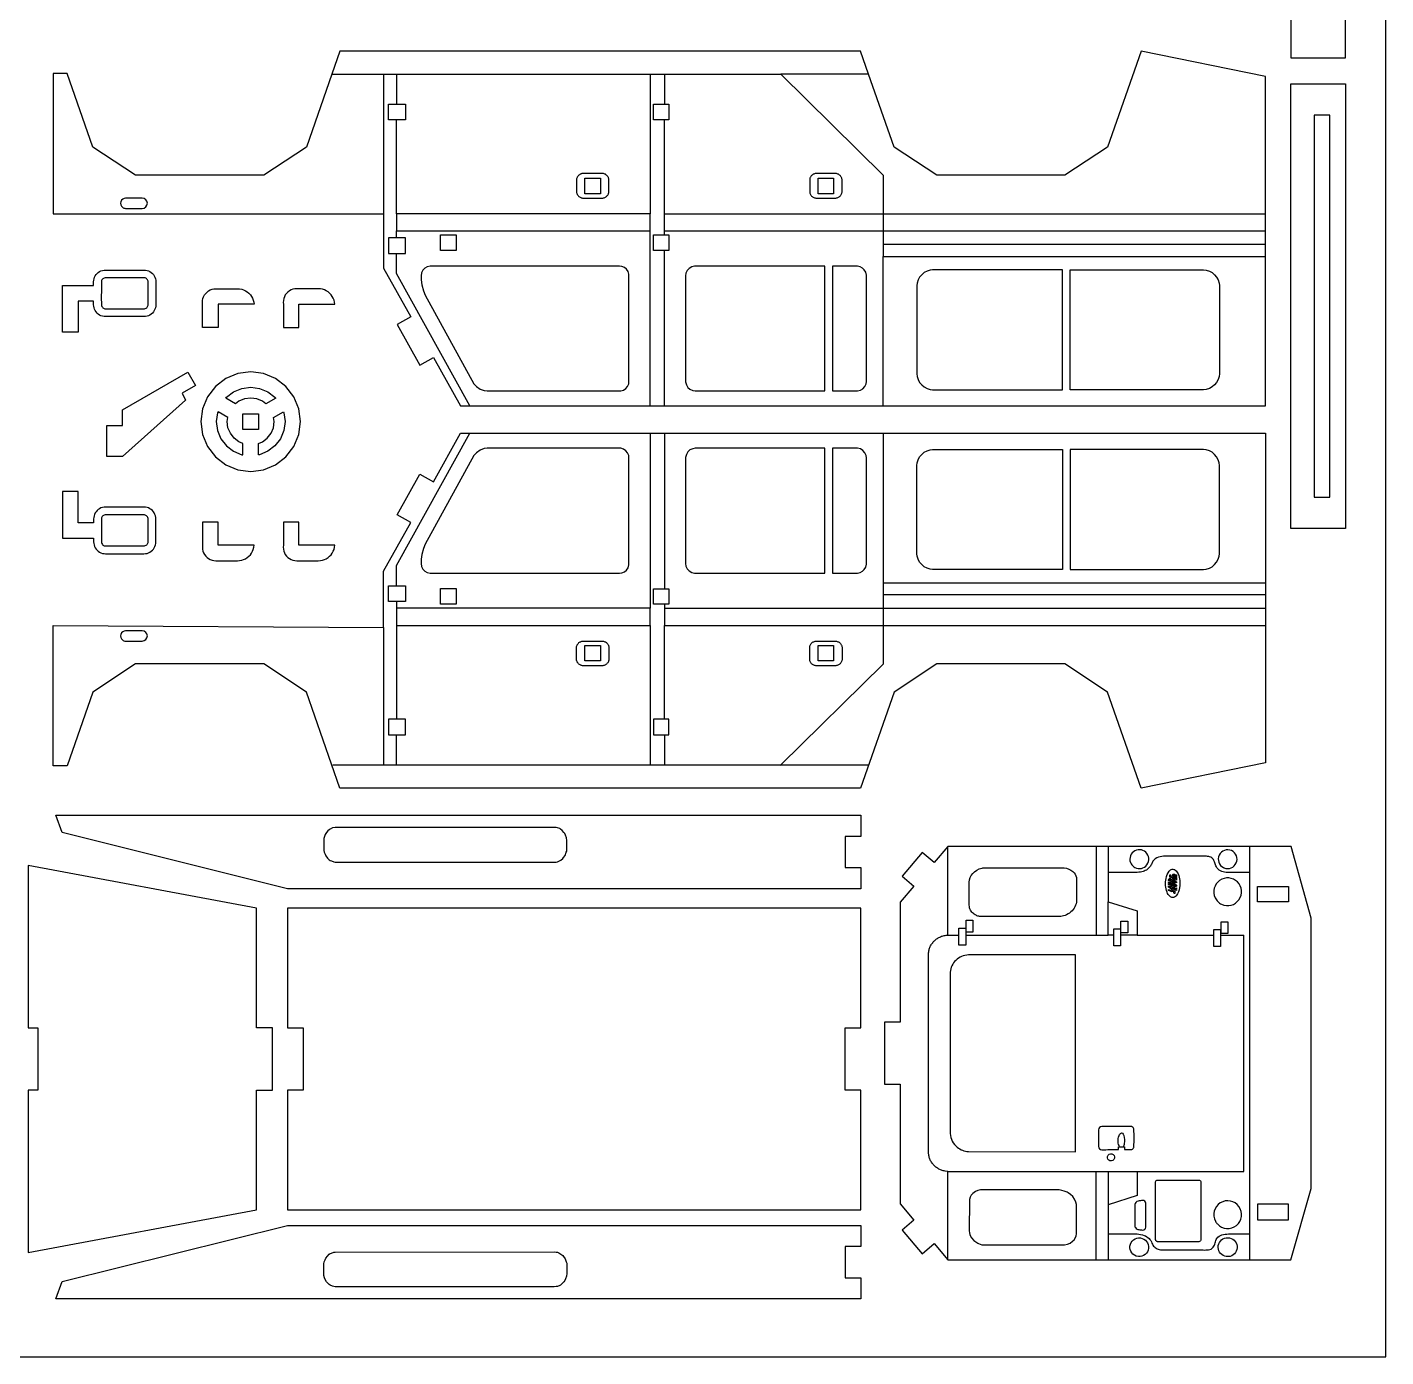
# Model space of a CAD drawing. Extents: x -873 to 930, y -1116 to 819.
# Drawn here: x -120 to 930, y -1116 to -88 of the extents above; entities that cross this region are included whole.
import ezdxf

# ---------------------------------------------------------------- set-up
doc = ezdxf.new("R2010")
doc.units = 0
doc.header["$MEASUREMENT"] = 0
doc.layers.get('0').update_dxf_attribs({"linetype": 'CONTINUOUS'})
doc.layers.add('ENGRAVING', color=1, linetype='CONTINUOUS')

msp = doc.modelspace()

# ---------------------------------------------------------------- linework, layer by layer
for points in [[(-873.1, -1116.3), (929.8, -1116.3), (929.8, 818.8), (-873.1, 818.8)], [(856.4, -112.3), (898.5, -112.3), (898.5, 231.2), (856.4, 231.2)], [(-100.2, -232.7), (155.2, -232.7), (155.2, -274.7), (176.2, -312.4), (165.7, -318.3), (183.3, -349.8), (193.8, -343.9), (214.7, -381.3), (221.9, -381.3), (361.1, -381.3), (372.4, -381.3), (541.3, -381.3), (836.8, -381.3), (836.8, -265.7), (836.8, -256.4), (836.8, -245.9), (836.8, -232.7), (836.8, -126.6), (740.7, -107), (714.7, -181.1), (681.7, -202.9), (582.7, -202.9), (549.7, -181.1), (530, -124.9), (523.8, -107), (121.4, -107), (115.2, -124.9), (95.5, -181.1), (62.5, -202.9), (-36.5, -202.9), (-69.5, -181.1), (-89.4, -124.2), (-100.2, -124.2)], [(856.4, -475.9), (856.4, -132.3), (898.5, -132.4), (898.5, -475.9)], [(363.7, -160.1), (363.7, -148.1), (372.4, -148.1), (375.7, -148.1), (375.7, -160.1), (372.4, -160.1)], [(874.4, -451.8), (886.4, -451.8), (886.4, -156.4), (874.4, -156.4)], [(310.8, -217.3), (310.8, -205.3), (322.8, -205.3), (322.8, -217.3)], [(491, -217.3), (491, -205.3), (503, -205.3), (503, -217.3)], [(199.1, -261.1), (199.1, -249.1), (211.2, -249.1), (211.2, -261.1)], [(363.7, -261.1), (363.7, -249.1), (372.4, -249.1), (375.7, -249.1), (375.7, -261.1), (372.4, -261.1)], [(-92.9, -324.2), (-92.9, -288.2), (-68.9, -288.2), (-68.9, -285.3), (-68.8, -284.1), (-68.6, -282.9), (-68.2, -281.8), (-67.7, -280.7), (-67, -279.7), (-66.2, -278.8), (-65.3, -278), (-64.3, -277.4), (-63.3, -276.9), (-62.1, -276.5), (-60.9, -276.2), (-59.7, -276.2), (-30, -276.2), (-28.8, -276.2), (-27.6, -276.5), (-26.5, -276.9), (-25.4, -277.4), (-24.4, -278), (-23.5, -278.8), (-22.7, -279.7), (-22.1, -280.7), (-21.5, -281.8), (-21.1, -282.9), (-20.9, -284.1), (-20.8, -285.3), (-20.8, -303), (-20.9, -304.2), (-21.1, -305.4), (-21.5, -306.5), (-22.1, -307.6), (-22.7, -308.6), (-23.5, -309.5), (-24.4, -310.3), (-25.4, -311), (-26.5, -311.5), (-27.6, -311.9), (-28.8, -312.1), (-30, -312.2), (-59.7, -312.2), (-60.9, -312.1), (-62.1, -311.9), (-63.3, -311.5), (-64.3, -311), (-65.3, -310.3), (-66.2, -309.5), (-67, -308.6), (-67.7, -307.6), (-68.2, -306.5), (-68.6, -305.4), (-68.8, -304.2), (-68.9, -303), (-68.9, -300.2), (-80.9, -300.2), (-80.9, -324.2)], [(226.9, -366.3), (229.8, -368.2), (232.9, -369.4), (235.3, -369.7), (338.5, -369.7), (340.6, -369), (342.4, -367.8), (343.8, -366.2), (344.6, -364.2), (344.8, -362.3), (344.8, -279.4), (344.1, -277.3), (342.9, -275.6), (341.3, -274.2), (339.3, -273.4), (337.4, -273.1), (191.1, -273.2), (188.9, -273.7), (187.1, -274.8), (185.6, -276.4), (184.6, -278.4), (184.3, -280.6), (184.3, -283.9), (184.7, -287.6), (185.9, -292.3), (187.2, -295.6), (225, -364.2)], [(392, -368.4), (394.1, -369.4), (396, -369.7), (496.1, -369.7), (496.1, -273.1), (395.6, -273.2), (393.4, -273.7), (391.4, -274.9), (389.9, -276.6), (388.9, -278.6), (388.5, -280.6), (388.6, -362.7), (389.2, -364.9), (390.3, -366.9)], [(502.1, -369.7), (521.5, -369.7), (523.7, -369.1), (525.7, -368), (527.2, -366.3), (528.2, -364.2), (528.5, -362.3), (528.5, -280.2), (527.9, -277.9), (526.7, -276), (525.4, -274.7), (523.4, -273.6), (521.5, -273.2), (502.1, -273.1)], [(573, -366.5), (575.2, -367.7), (577.6, -368.5), (579.5, -368.7), (679.8, -368.7), (679.8, -276), (579.5, -276), (577.6, -276.3), (575.2, -277), (573, -278.2), (571.1, -279.8), (569.5, -281.7), (568.3, -283.9), (567.5, -286.3), (567.3, -288.2), (567.3, -356.5), (567.5, -358.5), (568.3, -360.9), (569.5, -363.1), (571.1, -365)], [(789, -368.7), (685.8, -368.7), (685.8, -276), (789, -276), (791, -276.3), (793.4, -277), (795.6, -278.2), (797.5, -279.8), (799, -281.7), (800.2, -283.9), (801, -286.3), (801.2, -288.2), (801.2, -356.5), (801, -358.5), (800.2, -360.9), (799, -363.1), (797.5, -365), (795.6, -366.5), (793.4, -367.7), (791, -368.5)], [(15.2, -320.7), (15.2, -302.7), (15.1, -301.2), (15.2, -299.7), (15.5, -298.2), (16.1, -296.8), (16.8, -295.5), (17.7, -294.3), (18.7, -293.2), (19.9, -292.3), (21.2, -291.6), (22.6, -291.1), (24.1, -290.8), (25.6, -290.7), (42.3, -290.7), (43.9, -290.8), (45.5, -291.1), (47, -291.6), (48.4, -292.2), (49.8, -293.1), (51.1, -294.1), (52.2, -295.3), (53.1, -296.6), (53.9, -298), (54.5, -299.5), (54.9, -301.1), (55.1, -302.7), (27.2, -302.7), (27.2, -320.7)], [(77.7, -320.7), (89.7, -320.7), (89.7, -302.7), (117.5, -302.7), (117.3, -301.1), (116.9, -299.5), (116.3, -298), (115.5, -296.6), (114.6, -295.3), (113.5, -294.1), (112.3, -293.1), (110.9, -292.2), (109.4, -291.6), (107.9, -291.1), (106.3, -290.8), (104.7, -290.7), (88, -290.7), (86.5, -290.8), (85.1, -291.1), (83.7, -291.6), (82.4, -292.3), (81.2, -293.2), (80.1, -294.3), (79.2, -295.5), (78.5, -296.8), (78, -298.2), (77.7, -299.7), (77.6, -301.2), (77.7, -302.7)], [(-58.7, -420.4), (-58.7, -396.3), (-46.7, -396.3), (-46.7, -384.3), (3.8, -355.2), (9.8, -365.5), (-0.6, -371.5), (2.2, -376.8), (-46.7, -420.4)], [(33.2, -426.7), (42.5, -430.6), (52.5, -431.9), (62.4, -430.6), (71.7, -426.7), (79.7, -420.6), (85.8, -412.6), (89.7, -403.3), (91, -393.4), (89.7, -383.4), (85.8, -374.1), (79.7, -366.1), (71.7, -360), (62.4, -356.1), (52.5, -354.8), (42.5, -356.1), (33.2, -360), (25.2, -366.1), (19.1, -374.1), (15.3, -383.4), (13.9, -393.4), (15.3, -403.3), (19.1, -412.6), (25.2, -420.6)], [(33.2, -375.3), (33.7, -374.6), (39.2, -370.4), (45.6, -367.7), (52.5, -366.8), (59.3, -367.7), (65.7, -370.4), (71.2, -374.6), (71.8, -375.3), (64.2, -379.7), (61.5, -377.6), (57.2, -375.8), (52.5, -375.2), (47.8, -375.8), (43.4, -377.6), (40.8, -379.7)], [(33.7, -412.1), (39.2, -416.3), (45.6, -419), (46.5, -419.1), (46.5, -410.3), (43.4, -409.1), (39.6, -406.2), (36.8, -402.4), (34.9, -398.1), (34.3, -393.4), (34.8, -390.1), (27.2, -385.7), (26.8, -386.5), (25.9, -393.4), (26.8, -400.2), (29.5, -406.6)], [(46.5, -399.4), (46.5, -387.4), (58.5, -387.4), (58.5, -399.4)], [(58.5, -419.1), (58.5, -410.3), (61.5, -409.1), (65.3, -406.2), (68.2, -402.4), (70, -398.1), (70.6, -393.4), (70.2, -390.1), (77.8, -385.7), (78.1, -386.5), (79, -393.4), (78.1, -400.2), (75.5, -406.6), (71.2, -412.1), (65.7, -416.3), (59.3, -419)], [(-100.2, -659.5), (-100.2, -551), (155.2, -552.6), (155.2, -508.9), (176.2, -471.3), (165.7, -465.4), (183.3, -433.9), (193.8, -439.8), (214.7, -402.4), (221.9, -402.4), (836.8, -402.4), (836.8, -518), (836.8, -527.3), (836.8, -537.7), (836.8, -551), (836.8, -657.1), (740.7, -676.7), (714.7, -602.6), (681.7, -580.7), (582.7, -580.7), (549.7, -602.6), (523.8, -676.7), (121.4, -676.7), (95.5, -602.6), (62.5, -580.7), (-36.5, -580.7), (-69.5, -602.6), (-89.4, -659.5)], [(187.1, -508.9), (188.9, -510), (191.1, -510.5), (337.4, -510.6), (339.3, -510.3), (341.3, -509.5), (342.9, -508.1), (344.1, -506.3), (344.8, -504.2), (344.8, -421.4), (344.6, -419.5), (343.8, -417.5), (342.4, -415.9), (340.6, -414.7), (338.5, -414), (235.3, -413.9), (232.9, -414.2), (229.8, -415.4), (226.9, -417.4), (225, -419.5), (187.2, -488.1), (185.9, -491.4), (184.7, -496.1), (184.3, -499.8), (184.3, -503.1), (184.6, -505.3), (185.6, -507.3)], [(391.4, -508.8), (393.4, -509.9), (395.6, -510.5), (496.1, -510.6), (496.1, -413.9), (396, -413.9), (394.1, -414.3), (392, -415.3), (390.3, -416.8), (389.2, -418.7), (388.6, -421), (388.5, -503.1), (388.9, -505), (389.9, -507.1)], [(502.1, -510.6), (521.5, -510.5), (523.4, -510.1), (525.4, -509), (526.7, -507.7), (527.9, -505.8), (528.5, -503.5), (528.5, -421.4), (528.2, -419.5), (527.2, -417.4), (525.7, -415.7), (523.7, -414.5), (521.5, -414), (502.1, -413.9)], [(573, -505.5), (571.1, -503.9), (569.5, -502), (568.3, -499.8), (567.5, -497.4), (567.3, -495.5), (567.3, -427.2), (567.5, -425.2), (568.3, -422.8), (569.5, -420.6), (571.1, -418.7), (573, -417.1), (575.2, -415.9), (577.6, -415.2), (579.5, -415), (679.8, -414.9), (679.8, -507.7), (579.5, -507.7), (577.6, -507.4), (575.2, -506.7)], [(685.8, -507.7), (789, -507.7), (791, -507.4), (793.4, -506.7), (795.6, -505.5), (797.5, -503.9), (799, -502), (800.2, -499.8), (801, -497.4), (801.2, -495.5), (801.2, -427.2), (801, -425.2), (800.2, -422.8), (799, -420.6), (797.5, -418.7), (795.6, -417.1), (793.4, -415.9), (791, -415.2), (789, -415), (685.8, -414.9)], [(-92.9, -483.5), (-68.9, -483.5), (-68.9, -486.3), (-68.8, -487.5), (-68.6, -488.7), (-68.2, -489.8), (-67.7, -490.9), (-67, -491.9), (-66.2, -492.8), (-65.3, -493.6), (-64.3, -494.2), (-63.3, -494.8), (-62.1, -495.2), (-60.9, -495.4), (-59.7, -495.5), (-30, -495.5), (-28.8, -495.4), (-27.6, -495.2), (-26.5, -494.8), (-25.4, -494.2), (-24.4, -493.6), (-23.5, -492.8), (-22.7, -491.9), (-22.1, -490.9), (-21.5, -489.8), (-21.1, -488.7), (-20.9, -487.5), (-20.8, -486.3), (-20.8, -468.6), (-20.9, -467.4), (-21.1, -466.2), (-21.5, -465.1), (-22.1, -464), (-22.7, -463), (-23.5, -462.1), (-24.4, -461.3), (-25.4, -460.7), (-26.5, -460.1), (-27.6, -459.8), (-28.8, -459.5), (-30, -459.4), (-59.7, -459.4), (-60.9, -459.5), (-62.1, -459.8), (-63.3, -460.1), (-64.3, -460.7), (-65.3, -461.3), (-66.2, -462.1), (-67, -463), (-67.7, -464), (-68.2, -465.1), (-68.6, -466.2), (-68.8, -467.4), (-68.9, -468.6), (-68.9, -471.5), (-80.9, -471.5), (-80.9, -447.4), (-92.9, -447.4)], [(18.7, -498.4), (19.9, -499.3), (21.2, -500), (22.6, -500.5), (24.1, -500.8), (25.6, -500.9), (42.3, -500.9), (43.9, -500.8), (45.5, -500.5), (47, -500), (48.4, -499.4), (49.8, -498.5), (51.1, -497.5), (52.2, -496.3), (53.1, -495), (53.9, -493.6), (54.5, -492.1), (54.9, -490.5), (55.1, -489), (27.2, -489), (27.2, -471), (15.2, -471), (15.2, -489), (15.1, -490.4), (15.2, -491.9), (15.5, -493.4), (16.1, -494.8), (16.8, -496.1), (17.7, -497.3)], [(81.2, -498.4), (82.4, -499.3), (83.7, -500), (85.1, -500.5), (86.5, -500.8), (88, -500.9), (104.7, -500.9), (106.3, -500.8), (107.9, -500.5), (109.4, -500), (110.9, -499.4), (112.3, -498.5), (113.5, -497.5), (114.6, -496.3), (115.5, -495), (116.3, -493.6), (116.9, -492.1), (117.3, -490.5), (117.5, -489), (89.7, -489), (89.7, -471), (77.7, -471), (77.7, -489), (77.6, -490.4), (77.7, -491.9), (78, -493.4), (78.5, -494.8), (79.2, -496.1), (80.1, -497.3)], [(211.2, -534.5), (199.1, -534.5), (199.1, -522.5), (211.2, -522.5)], [(363.7, -534.6), (363.7, -522.6), (375.7, -522.6), (375.7, -534.6)], [(310.8, -578.4), (310.8, -566.4), (322.8, -566.4), (322.8, -578.4)], [(491, -578.4), (491, -566.4), (503, -566.4), (503, -578.4)], [(363.7, -635.5), (372.4, -635.5), (375.7, -635.5), (375.7, -623.5), (372.4, -623.5), (363.7, -623.5)], [(-93.2, -711.1), (-98.1, -697.7), (524, -697.7), (524, -714), (512, -714), (512, -738.1), (524, -738.1), (524, -754.4), (81, -754.4)], [(113.2, -732.1), (114, -732.6), (114.9, -733), (116.7, -733.7), (117.7, -733.8), (287.6, -733.9), (288.6, -733.8), (289.5, -733.6), (290.5, -733.2), (292.2, -732.3), (293.7, -731.1), (294.3, -730.4), (295.4, -728.7), (296.4, -726.3), (296.7, -725.3), (296.9, -723.1), (296.8, -717.2), (296.6, -715.1), (295.9, -713.1), (295.2, -711.7), (294.6, -710.9), (293.3, -709.4), (291.8, -708.3), (291.3, -708), (289.5, -707.3), (288.6, -707.1), (287.1, -707), (117.7, -707), (115.8, -707.5), (114, -708.3), (113.2, -708.8), (112.1, -709.8), (111.1, -710.9), (110.1, -712.6), (109.5, -714), (109.1, -715.6), (108.9, -717.7), (108.9, -723.7), (109, -724.8), (109.3, -726.3), (109.9, -727.8), (110.6, -729.1), (111.8, -730.7)], [(571.5, -1036.6), (580.6, -1028.8), (591.2, -1041.3), (706, -1041.3), (715.3, -1041.3), (824.5, -1041.3), (856.3, -1041.3), (872.2, -986.1), (872.2, -777.1), (856.7, -721.8), (824.5, -721.8), (715.3, -721.8), (706, -721.8), (591.2, -721.8), (580.6, -734.2), (571.5, -726.4), (555.9, -744.7), (565, -752.5), (554.4, -764.9), (554.4, -857.5), (542.4, -857.5), (542.4, -905.6), (554.4, -905.6), (554.4, -998.1), (565, -1010.6), (555.9, -1018.4)], [(-119.5, -1035.6), (57, -1002.7), (57, -910.1), (69.2, -910.1), (69.2, -862), (57, -862), (57, -769.4), (-119.5, -736.5), (-119.5, -862), (-112, -862), (-112, -910.1), (-119.5, -910.1)], [(830.5, -764.7), (830.5, -752.7), (854.5, -752.7), (854.5, -764.7)], [(81, -1002.7), (524, -1002.7), (524, -910.1), (512, -910.1), (512, -862), (524, -862), (524, -769.4), (81, -769.4), (81, -862), (93, -862), (93, -910.1), (81, -910.1)], [(830.5, -998.3), (830.5, -1010.3), (854.5, -1010.3), (854.5, -998.3)], [(-98.1, -1071.4), (-93.2, -1058), (81, -1014.7), (524, -1014.7), (524, -1031), (512, -1031), (512, -1055.1), (524, -1055.1), (524, -1071.4)], [(113.2, -1060.3), (112.1, -1059.3), (111.1, -1058.2), (110.1, -1056.5), (109.5, -1055.1), (109.1, -1053.5), (108.9, -1051.4), (108.9, -1045.4), (109, -1044.3), (109.3, -1042.8), (109.9, -1041.3), (110.6, -1040), (111.8, -1038.4), (113.2, -1037), (114, -1036.5), (114.9, -1036.1), (116.7, -1035.4), (117.7, -1035.3), (287.6, -1035.2), (288.6, -1035.3), (289.5, -1035.5), (290.5, -1035.9), (292.2, -1036.8), (293.7, -1038), (294.3, -1038.7), (295.4, -1040.4), (296.4, -1042.8), (296.7, -1043.8), (296.9, -1046), (296.8, -1051.9), (296.6, -1054), (295.9, -1056), (295.2, -1057.4), (294.6, -1058.2), (293.3, -1059.7), (291.8, -1060.8), (291.3, -1061.1), (289.5, -1061.8), (288.6, -1062), (287.1, -1062.1), (117.7, -1062.1), (115.8, -1061.6), (114, -1060.8)]]:
    msp.add_lwpolyline(points, close=True)
msp.add_lwpolyline([(462.1, -658.8), (461.8, -659.1)])
at = {"layer": 'ENGRAVING'}
for points in [[(115.2, -124.9), (155.2, -124.9), (155.2, -232.7)], [(155.2, -124.9), (165.1, -124.9), (165.1, -148.1), (172.1, -148.1), (172.1, -160.1), (165.1, -160.1), (158.9, -160.1), (158.9, -148.1), (165.1, -148.1)], [(165.1, -124.9), (361.1, -124.9), (361.1, -232.7), (165.1, -232.7), (165.1, -160.1)], [(361.1, -124.9), (372.4, -124.9), (462.1, -124.9)], [(372.4, -124.9), (372.4, -148.1)], [(530, -124.9), (462.1, -124.9), (541.3, -202.8), (541.3, -232.7), (541.3, -245.9), (836.8, -245.9)], [(372.4, -232.7), (372.4, -160.1)], [(165.1, -232.7), (165.1, -245.9), (361.1, -245.9)], [(361.1, -381.3), (361.1, -245.9), (361.1, -232.7)], [(372.4, -246), (372.4, -232.7), (541.3, -232.7), (836.8, -232.7)], [(165.1, -251.4), (158.9, -251.4), (158.9, -263.5), (165.1, -263.5), (172.1, -263.5), (172.1, -251.4), (165.1, -251.4), (165.1, -245.9)], [(372.4, -249.1), (372.4, -246), (541.3, -245.9), (541.3, -256.4), (541.3, -265.7), (836.8, -265.7)], [(372.4, -381.3), (372.4, -261.1)], [(836.8, -256.4), (541.3, -256.4)], [(221.9, -381.3), (165.1, -279), (165.1, -263.5)], [(541.3, -381.3), (541.3, -265.7)], [(165.1, -532.3), (158.9, -532.3), (158.9, -520.2), (165.1, -520.2), (165.1, -504.6), (221.9, -402.4)], [(361.1, -402.4), (361.1, -537.7)], [(372.4, -402.4), (372.4, -522.6)], [(541.3, -402.4), (541.3, -518), (541.3, -527.3), (541.3, -537.7), (541.3, -551), (541.3, -580.9), (462.1, -658.8)], [(165.1, -520.2), (172.1, -520.2), (172.1, -532.3), (165.1, -532.3), (165.1, -537.7)], [(541.3, -518), (836.8, -518)], [(372.4, -534.6), (372.4, -537.7), (541.3, -537.7), (836.8, -537.7)], [(836.8, -527.3), (541.3, -527.3)], [(372.4, -537.7), (372.4, -551)], [(155.2, -552.6), (155.2, -658.8), (165.1, -658.8), (165.1, -635.5)], [(165.1, -551), (165.1, -623.5), (158.9, -623.5), (158.9, -635.5), (165.1, -635.5), (172.1, -635.5), (172.1, -623.5), (165.1, -623.5)], [(361.1, -551), (361.1, -658.7)], [(372.4, -623.5), (372.4, -551), (541.3, -551), (836.8, -551)], [(372.4, -635.5), (372.4, -658.8), (462.1, -658.8), (529.8, -658.8)], [(115.9, -658.8), (155.2, -658.8)], [(165.1, -658.8), (372.4, -658.8)], [(591.2, -790.3), (591.2, -721.8)], [(706, -721.8), (706, -790.3), (706, -790.4)], [(715.3, -721.8), (715.3, -741.9), (715.3, -764.5), (737.6, -771.5), (737.6, -790.3), (724.7, -790.3), (724.7, -798.5), (719.5, -798.5), (719.5, -790.3), (719.5, -785.4), (724.7, -785.4), (724.7, -790.3)], [(824.5, -741.9), (824.5, -1021.3), (824.5, -1041.3)], [(605.1, -790.3), (605.1, -798), (599.9, -798), (599.9, -790.3), (599.9, -784.9), (605.1, -784.9), (605.1, -790.3), (706, -790.3), (715.3, -790.3), (715.3, -764.5)], [(737.6, -790.3), (796.8, -790.3), (796.9, -786), (802.1, -786), (802.1, -799.1), (796.9, -799.1), (796.8, -790.3)], [(591.2, -972.9), (591, -972.9), (589.2, -972.7), (588.4, -972.6), (587.7, -972.4), (587, -972.2), (586.4, -972), (585.7, -971.7), (585, -971.4), (584.4, -971.1), (583.8, -970.8), (583.2, -970.4), (582.6, -970), (582.1, -969.6), (581.5, -969.1), (581, -968.6), (580.5, -968.1), (580, -967.6), (579.6, -967.1), (579.1, -966.5), (578.7, -965.9), (578.4, -965.3), (578, -964.7), (577.7, -964.1), (577.4, -963.4), (577.2, -962.8), (576.9, -962.1), (576.8, -961.4), (576.6, -960.7), (576.5, -960), (576.4, -959.3), (576.3, -958.5), (576.3, -804.7), (576.4, -804), (576.5, -803.2), (576.6, -802.5), (576.8, -801.8), (576.9, -801.1), (577.2, -800.5), (577.4, -799.8), (577.7, -799.1), (578, -798.5), (578.4, -797.9), (578.7, -797.3), (579.1, -796.7), (579.6, -796.2), (580, -795.6), (580.5, -795.1), (581, -794.6), (581.5, -794.1), (582.1, -793.7), (582.6, -793.2), (583.2, -792.8), (583.8, -792.5), (584.4, -792.1), (585, -791.8), (585.7, -791.5), (586.4, -791.2), (587, -791), (587.7, -790.8), (588.4, -790.7), (589.2, -790.5), (589.9, -790.4), (591, -790.3), (591.2, -790.3), (599.9, -790.3)], [(719.5, -790.3), (719.5, -790.3), (715.3, -790.3)], [(737.6, -972.9), (820, -972.9), (820, -790.3)], [(802.1, -790.3), (820, -790.3), (820.1, -790.3)], [(591.2, -1041.3), (591.2, -972.9), (706, -972.9), (715.3, -972.9), (715.3, -998.7), (715.3, -1021.3), (715.3, -1041.3)], [(706, -1041.3), (706, -972.9)], [(715.3, -972.9), (737.6, -972.9), (737.6, -991.6), (715.3, -998.7)]]:
    msp.add_lwpolyline(points, dxfattribs=at)
for points in [[(306.6, -219.7), (307, -220), (307.5, -220.2), (308, -220.4), (308.5, -220.5), (309, -220.6), (309.2, -220.6), (309.5, -220.6), (324.1, -220.6), (324.3, -220.6), (324.6, -220.6), (325.1, -220.5), (325.6, -220.4), (326.1, -220.2), (326.6, -220), (327, -219.7), (327.4, -219.4), (327.8, -219.1), (328.1, -218.7), (328.4, -218.3), (328.7, -217.9), (328.9, -217.4), (329.1, -216.9), (329.2, -216.4), (329.3, -215.9), (329.3, -215.7), (329.3, -206.3), (329.2, -205.7), (329.1, -205.2), (328.9, -204.8), (328.7, -204.3), (328.4, -203.9), (328.1, -203.5), (327.8, -203.1), (327.4, -202.8), (327, -202.5), (326.6, -202.2), (326.1, -202), (325.6, -201.8), (325.1, -201.7), (324.6, -201.6), (324.3, -201.6), (324.1, -201.6), (309.5, -201.6), (309.2, -201.6), (309, -201.6), (308.5, -201.7), (308, -201.8), (307.5, -202), (307, -202.2), (306.6, -202.5), (306.2, -202.8), (305.8, -203.1), (305.5, -203.5), (305.2, -203.9), (304.9, -204.3), (304.7, -204.8), (304.5, -205.2), (304.4, -205.7), (304.3, -206.3), (304.3, -215.9), (304.4, -216.4), (304.5, -216.9), (304.7, -217.4), (304.9, -217.9), (305.2, -218.3), (305.5, -218.7), (305.8, -219.1), (306.2, -219.4)], [(486.4, -219.4), (486.8, -219.7), (487.2, -220), (487.7, -220.2), (488.2, -220.4), (488.7, -220.5), (489.2, -220.6), (489.4, -220.6), (489.7, -220.6), (504.3, -220.6), (504.5, -220.6), (504.8, -220.6), (505.3, -220.5), (505.8, -220.4), (506.3, -220.2), (506.8, -220), (507.2, -219.7), (507.6, -219.4), (508, -219.1), (508.3, -218.7), (508.6, -218.3), (508.9, -217.9), (509.1, -217.4), (509.3, -216.9), (509.4, -216.4), (509.5, -215.9), (509.5, -206.3), (509.4, -205.7), (509.3, -205.2), (509.1, -204.8), (508.9, -204.3), (508.6, -203.9), (508.3, -203.5), (508, -203.1), (507.6, -202.8), (507.2, -202.5), (506.8, -202.2), (506.3, -202), (505.8, -201.8), (505.3, -201.7), (504.8, -201.6), (504.5, -201.6), (504.3, -201.6), (489.7, -201.6), (489.4, -201.6), (489.2, -201.6), (488.7, -201.7), (488.2, -201.8), (487.7, -202), (487.2, -202.2), (486.8, -202.5), (486.4, -202.8), (486, -203.1), (485.7, -203.5), (485.4, -203.9), (485.1, -204.3), (484.9, -204.8), (484.7, -205.2), (484.6, -205.7), (484.5, -206.3), (484.5, -215.9), (484.6, -216.4), (484.7, -216.9), (484.9, -217.4), (485.1, -217.9), (485.4, -218.3), (485.7, -218.7), (486, -219.1)], [(165.1, -551), (361.1, -551), (361.1, -537.7), (165.1, -537.7)], [(306.6, -581.2), (306.2, -580.9), (305.8, -580.6), (305.5, -580.2), (305.2, -579.8), (304.9, -579.4), (304.7, -578.9), (304.5, -578.4), (304.4, -577.9), (304.3, -577.4), (304.3, -567.8), (304.4, -567.2), (304.5, -566.7), (304.7, -566.3), (304.9, -565.8), (305.2, -565.4), (305.5, -565), (305.8, -564.6), (306.2, -564.2), (306.6, -563.9), (307, -563.7), (307.5, -563.5), (308, -563.3), (308.5, -563.2), (309, -563.1), (309.2, -563.1), (309.5, -563.1), (324.1, -563.1), (324.3, -563.1), (324.6, -563.1), (325.1, -563.2), (325.6, -563.3), (326.1, -563.5), (326.6, -563.7), (327, -563.9), (327.4, -564.2), (327.8, -564.6), (328.1, -565), (328.4, -565.4), (328.7, -565.8), (328.9, -566.3), (329.1, -566.7), (329.2, -567.2), (329.3, -567.8), (329.3, -568), (329.3, -577.4), (329.2, -577.9), (329.1, -578.4), (328.9, -578.9), (328.7, -579.4), (328.4, -579.8), (328.1, -580.2), (327.8, -580.6), (327.4, -580.9), (327, -581.2), (326.6, -581.5), (326.1, -581.7), (325.6, -581.9), (325.1, -582), (324.6, -582.1), (324.3, -582.1), (324.1, -582.1), (309.5, -582.1), (309.2, -582.1), (309, -582.1), (308.5, -582), (308, -581.9), (307.5, -581.7), (307, -581.5)], [(486.8, -581.2), (486.4, -580.9), (486, -580.6), (485.7, -580.2), (485.4, -579.8), (485.1, -579.4), (484.9, -578.9), (484.7, -578.4), (484.6, -577.9), (484.5, -577.4), (484.5, -567.8), (484.6, -567.2), (484.7, -566.7), (484.9, -566.3), (485.1, -565.8), (485.4, -565.4), (485.7, -565), (486, -564.6), (486.4, -564.2), (486.8, -563.9), (487.2, -563.7), (487.7, -563.5), (488.2, -563.3), (488.7, -563.2), (489.2, -563.1), (489.4, -563.1), (489.7, -563.1), (504.3, -563.1), (504.5, -563.1), (504.8, -563.1), (505.3, -563.2), (505.8, -563.3), (506.3, -563.5), (506.8, -563.7), (507.2, -563.9), (507.6, -564.2), (508, -564.6), (508.3, -565), (508.6, -565.4), (508.9, -565.8), (509.1, -566.3), (509.3, -566.7), (509.4, -567.2), (509.5, -567.8), (509.5, -577.4), (509.4, -577.9), (509.3, -578.4), (509.1, -578.9), (508.9, -579.4), (508.6, -579.8), (508.3, -580.2), (508, -580.6), (507.6, -580.9), (507.2, -581.2), (506.8, -581.5), (506.3, -581.7), (505.8, -581.9), (505.3, -582), (504.8, -582.1), (504.5, -582.1), (504.3, -582.1), (489.7, -582.1), (489.4, -582.1), (489.2, -582.1), (488.7, -582), (488.2, -581.9), (487.7, -581.7), (487.2, -581.5)], [(765.1, -746.9), (765.1, -745.3), (765.8, -745.6), (765.8, -746.3), (766.1, -746.4), (766.1, -745.8), (766.8, -746), (766.8, -746.7), (767.3, -746.8), (767.3, -746.1), (768, -746.3), (768, -747.9)], [(761.8, -755.1), (764, -755.9), (764, -755.2), (764.7, -755.5), (764.7, -756.9), (761.8, -755.9)], [(605.5, -778.8), (610.7, -778.8), (610.7, -788), (605.5, -788)], [(730.3, -788.5), (725.1, -788.5), (725.1, -779.4), (730.3, -779.4)], [(807.7, -789.1), (802.5, -789.1), (802.5, -780), (807.7, -780)], [(614.4, -1028.5), (614.9, -1028.7), (617.5, -1029.6), (618.6, -1029.8), (680.2, -1029.8), (681.5, -1029.7), (683.8, -1029.2), (685.9, -1028.3), (687.7, -1027), (688.8, -1025.9), (690, -1024.1), (690.5, -1022.7), (690.7, -1021.1), (690.6, -998.5), (690.3, -996.8), (689.5, -994.8), (689.3, -994.3), (687.9, -992.4), (686.2, -990.7), (684.2, -989.4), (683.6, -989.1), (681.2, -988.1), (679.3, -987.6), (677.3, -987.3), (616.5, -987.3), (614.5, -987.7), (612.6, -988.5), (610.7, -989.9), (609.4, -991.2), (608.5, -992.8), (608, -994.6), (607.9, -995.1), (607.8, -1019.2), (607.9, -1020.2), (608.4, -1022.1), (609.6, -1024.4), (611.3, -1026.3), (612.1, -1027)]]:
    msp.add_lwpolyline(points, close=True, dxfattribs=at)
for points in [[(-46.7, -227.7, 0.086443), (-45.6, -228.3, 0.08001), (-44.2, -228.6, 0.006309), (-37.7, -228.7, 0.006302), (-31.3, -228.6, 0.406849), (-27.4, -224.6, 0.406848), (-31.3, -220.7, 0.006303), (-37.7, -220.6, 0.006309), (-44.2, -220.7, 0.309603), (-47.9, -223.4, 0.316438)], [(-61.7, -305.5, 0.087809), (-60.8, -306, 0.067963), (-59.5, -306.2), (-30.2, -306.2, 0.166336), (-27.9, -305.3, 0.189175), (-26.9, -303.4, 0.016364), (-26.9, -303.2, 0.008181), (-26.8, -302.8), (-26.8, -285.5, 0.166336), (-27.7, -283.2, 0.189175), (-29.6, -282.2, 0.016364), (-29.8, -282.2, 0.008181), (-30.2, -282.2), (-59.5, -282.2, 0.166336), (-61.8, -283, 0.189175), (-62.9, -284.9, 0.043026), (-62.9, -286.5, -0.010275), (-62.9, -288.2, -0.004091), (-63, -295.5, 0.012272), (-62.9, -302.8, 0.100321), (-62.5, -304.4, 0.121499)], [(-61.7, -488.8, 0.087809), (-60.8, -489.3, 0.067963), (-59.5, -489.5), (-30.2, -489.5, 0.166336), (-27.9, -488.6, 0.189175), (-26.9, -486.7, 0.016364), (-26.9, -486.5, 0.008181), (-26.8, -486.1), (-26.8, -468.8, 0.166336), (-27.7, -466.5, 0.189175), (-29.6, -465.5, 0.016364), (-29.8, -465.5, 0.008181), (-30.2, -465.5), (-59.5, -465.5, 0.166336), (-61.8, -466.3, 0.189175), (-62.9, -468.2, 0.016364), (-62.9, -468.4, 0.008181), (-62.9, -468.8), (-62.9, -486.1, 0.100321), (-62.5, -487.7, 0.121499)], [(-46.7, -562.1, 0.0865), (-45.6, -562.8, 0.080049), (-44.2, -563, 0.006309), (-37.7, -563.1, 0.006303), (-31.3, -563, 0.406848), (-27.4, -559, 0.406849), (-31.3, -555.1, 0.006302), (-37.7, -555, 0.006309), (-44.2, -555.1, 0.309598), (-47.9, -557.8, 0.316339)], [(735.8, -738, 0.87639), (744.3, -726.3, 0.876461), (733, -735.3, 0.065836), (734.2, -736.8, 0.065877)], [(804.7, -738.3, 0.987827), (810.5, -725, 0.987899), (804.4, -738.1, 0.006087), (804.6, -738.2, 0.006124)], [(611, -773.7, -0.119093), (608.8, -771, -0.105581), (607.8, -767.2), (607.8, -749.4, -0.174818), (610.5, -742.7, -0.152207), (617.5, -738.5, -0.016014), (618.2, -738.4, -0.021515), (618.6, -738.3), (677.3, -738.3, -0.00712), (680.6, -738.2, -0.035033), (681.3, -738.3, -0.137177), (687.9, -741.1, -0.185826), (690.6, -745.8, -0.016418), (690.7, -746.5, -0.012305), (690.7, -747.4), (690.6, -764.8, -0.125514), (688.9, -769.5, -0.187851), (680.6, -775.4, -0.01778), (678.5, -775.8, -0.031825), (677.3, -775.9), (616.5, -775.9, -0.076786), (613.8, -775.3, -0.065419)], [(763, -760.4, -0.1356), (760.7, -757.2, -0.130728), (759.9, -746.5, -0.110706), (762.4, -740.8, -0.414294), (767, -740, -0.145935), (769.3, -743, -0.131544), (770.4, -753.5, -0.118711), (767.8, -759.9, -0.26626), (764.8, -761.2, -0.081365), (763.9, -761, -0.067835)], [(762.8, -745.5), (762.8, -743.6, 0.056832), (763.1, -743.7, -0.17198), (763.4, -743.8, -0.137101), (763.6, -744.2, 0.022712), (764.2, -746.1, -0.106433), (763.9, -745.8, -0.038432), (763.4, -744.8), (763.4, -745.7)], [(765.7, -744.2), (766.4, -744.4, 0.320296), (766, -743.9, 0.480496)], [(764.7, -752.6), (764.7, -753.5), (764.3, -753.4), (764.3, -754), (764.7, -754.2), (764.7, -755), (761.8, -753.3, -0.195193), (761.7, -752.8, 0.064345), (761.8, -752.3)], [(761.8, -748.2, -0.06776), (762, -747, -0.32401), (762.6, -746.5, -0.201858), (764, -747, -0.198979), (764.7, -748.5, -0.013215), (764.7, -748.8, 0.004405), (764.7, -749.2)], [(764.7, -752.1), (761.8, -751.1), (761.8, -750.3, -0.006249), (762.9, -750.3, -0.012249), (763.5, -750.3, -0.017021), (762.8, -750.1, -0.01236), (761.8, -749.7), (761.8, -749), (764.7, -750), (764.7, -750.8, -0.003319), (763.4, -750.8, -0.010292), (763, -750.8, -0.020337), (763.7, -751, -0.014852), (764.7, -751.3)], [(762.5, -747.6), (764, -748.2, 0.330112), (763, -747.3, 0.344991)], [(762.7, -753.1, -0.006348), (763.1, -753.3, -0.003646), (763.7, -753.6), (763.7, -753.3, -0.050894), (763.2, -753.2, 0.161701)], [(765.1, -749.7), (765.1, -748.9, -0.007723), (766.1, -749.1, -0.010143), (767, -749.2, -0.010481), (766.2, -748.9, -0.006972), (765.1, -748.3), (765.1, -747.4), (768, -749.2, -0.191025), (768, -749.6, 0.063), (768, -750)], [(765.6, -752.2, -0.246826), (765.2, -750.9, -0.377289), (765.9, -750.3, -0.272558), (767.9, -751.6, -0.551673), (767.2, -752.8, -0.104338), (766.4, -752.7, -0.094125)], [(765.4, -755.7, -0.106226), (765.7, -756, -0.037798), (766.2, -756.9), (766.2, -756.1), (766.8, -756.3), (766.8, -758.2, 0.05605), (766.5, -758.1, -0.169571), (766.2, -758, -0.135193), (766, -757.6, 0.0224)], [(765.7, -754.2), (766.4, -754.5, 0.308264), (766, -754, 0.486891)], [(766.8, -752, 0.200898), (767.2, -751.9, 0.399218), (767.2, -751.7, 0.15159), (766.7, -751.3, 0.121674), (766, -751.1, 0.653285), (765.8, -751.5, 0.143473)], [(802.9, -766.4, 0.844805), (815.1, -749.2, 0.844746), (797.9, -761.4, 0.08416), (800, -764.4, 0.084125)], [(690, -957.7), (690, -805.6), (607.2, -805.6, 0.176954), (597.4, -809.8, 0.188124), (593.2, -818.9), (593.2, -943.6, 0.221524), (598.5, -954.3, 0.154276), (607.2, -957.6)], [(716.6, -964.7, -0.975511), (718.1, -959.4, -0.975267), (716.8, -964.8, -0.012521), (716.7, -964.7, -0.012397)], [(752.2, -1026.7, -0.074571), (752, -1026.4, -0.049262), (751.9, -1025.8), (751.9, -981.1, -0.186297), (752.4, -980.1, -0.185441), (753.4, -979.6), (785.3, -979.6, -0.159427), (786.3, -980, -0.18647), (786.7, -980.8), (786.7, -1026.1, -0.186722), (786.3, -1026.9, -0.159359), (785.3, -1027.3), (753.4, -1027.3, -0.109656), (752.7, -1027.1, -0.123094)], [(737.6, -1017.5, 0.054201), (738.8, -1017.9, 0.033878), (741.8, -1018.3, 0.195538), (743.6, -1017.7, 0.211786), (744.4, -1016.1), (744.4, -997.5, 0.439935), (741.9, -995.4, 0.017159), (738.4, -995.9, 0.16641), (736.6, -996.9, 0.175768), (735.9, -998.6, 0.00637), (735.7, -1011, 0.007552), (735.7, -1015, 0.154839), (736.2, -1016.4, 0.129581)], [(799.6, -1013.6, 0.941921), (816.3, -1000.1, 0.941694), (798.2, -1011.5, 0.030028), (798.8, -1012.6, 0.029908)], [(736.8, -1038.4, -0.987771), (741.5, -1024.7, -0.987707), (737.1, -1038.5, -0.006185), (736.9, -1038.4, -0.006152)], [(805.4, -1038.5, -0.870756), (807.7, -1024.2, -0.870956), (809.4, -1038.6, -0.068972), (807.4, -1038.8, -0.069086)]]:
    msp.add_lwpolyline(points, format="xyb", close=True, dxfattribs=at)
for points in [[(824.5, -721.8), (824.5, -741.9, -0.003178), (806.3, -741.8, -0.117898), (801.9, -740.7, -0.159124), (798.8, -737.5, -0.041333), (797.6, -734.4, 0.055481), (796.5, -731.9, 0.200169), (793.6, -729.7, 0.038595), (792.6, -729.5, 0.025024), (791.1, -729.4), (757.9, -729.4, 0.096377), (752.8, -730.6, 0.197598), (749.2, -734.4, -0.051037), (747.9, -736.9, -0.120451), (744.7, -740, -0.072763), (741.3, -741.3, -0.055956), (736.5, -741.9, -0.002489), (725.9, -741.9, 0.00083), (715.3, -741.9)], [(766.9, -744.5, 0.278803), (767.1, -744.7, -0.024883), (768, -745), (768, -745.8), (765.1, -744.8, -0.02391), (765.1, -743.7, -0.49263), (766, -743.1, -0.106902), (766.4, -743.3, -0.081386), (766.8, -743.8), (768, -743.6), (768, -744.5, -0.001334), (766.9, -744.5, -0.007657), (766.8, -744.5)], [(762.7, -753.1, 0.003302), (762.6, -753.1, 0.004133), (762.5, -753)], [(766.9, -754.6, 0.086604), (767.4, -754.9, -0.020846), (768, -755), (768, -755.8), (765.1, -754.8, -0.025187), (765.1, -753.7, -0.489456), (766, -753.2, -0.107733), (766.4, -753.4, -0.082436), (766.8, -753.9), (768, -753.7), (768, -754.6, -0.001518), (766.9, -754.6, -0.008717), (766.8, -754.6)], [(724, -954), (726.8, -954), (727.7, -954), (727.7, -956.1, 0.009295), (733, -956, 0.26442), (734.8, -954.8, 0.062336), (735, -954.3, 0.055996), (735.1, -953.7, 0.006187), (735.2, -947.1, 0.006187), (735.1, -940.5, 0.250493), (734, -938.7, 0.144271), (732.3, -938.2, -0.005431), (717.9, -938.2, 0.01086), (710.2, -938.3, 0.397941), (707.7, -940.7, 0.012515), (707.7, -953.8, 0.410788), (710.2, -956.2, -0.003099), (723.1, -956.1), (723.1, -954), (724, -954, -0.103445), (722.9, -950, -0.091588), (723.6, -945.3, -0.11388), (724.6, -943.6, -0.401118), (726.2, -943.5, -0.144245), (727.2, -945.1, -0.108007), (727.6, -951.3, -0.036367), (727.3, -952.8, -0.040449), (726.8, -954)], [(715.3, -1021.3, -0.001529), (737.5, -1021.3, -0.090991), (743, -1022.4, -0.101657), (746.8, -1024.8, -0.113471), (749, -1028.3, 0.112739), (750.9, -1031.3, 0.115703), (753.8, -1033, 0.030652), (755.6, -1033.5, 0.028535), (757.4, -1033.7), (788.7, -1033.7, 0.020515), (792.8, -1033.6, 0.231974), (796.4, -1031.5, 0.093879), (797.8, -1028.2, -0.098344), (799.2, -1024.8, -0.169666), (803.1, -1022, -0.072653), (808.1, -1021.3, -0.002974), (816.3, -1021.2, 0.000991), (824.5, -1021.3)]]:
    msp.add_lwpolyline(points, format="xyb", dxfattribs=at)

doc.saveas('drawing.dxf')
